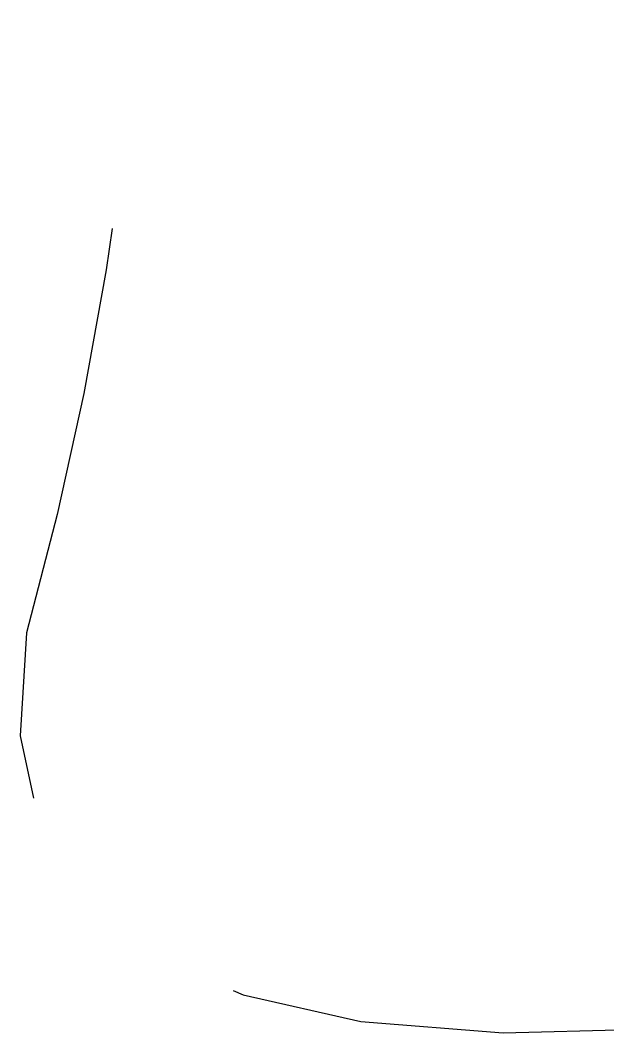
# Model space of a CAD drawing. Extents: x 318135 to 320565, y 5636722 to 5638970.
# Drawn here: x 319486.5 to 319518.7, y 5638092.2 to 5638147.5 of the extents above; entities that cross this region are included whole.
import ezdxf

# ---------------------------------------------------------------- set-up
doc = ezdxf.new("R2010")
doc.units = 0
doc.header["$LTSCALE"] = 5
doc.linetypes.add('DASHED2', pattern=[9.525, 6.35, -3.175])
doc.layers.add('Contour_Line_Intermediate-200', color=8, linetype='DASHED2')

msp = doc.modelspace()

# ---------------------------------------------------------------- linework, layer by layer
at = {"layer": 'Contour_Line_Intermediate-200', "flags": 128}
msp.add_lwpolyline([(319564.498, 5638182.252), (319562.456, 5638188.847), (319559.7, 5638194.498), (319556.23, 5638199.204), (319552.046, 5638202.964), (319547.149, 5638205.78), (319541.538, 5638207.651), (319535.213, 5638208.576), (319528.175, 5638208.557), (319520.422, 5638207.593), (319513.657, 5638205.795), (319507.88, 5638203.164), (319503.089, 5638199.699), (319499.286, 5638195.401), (319496.47, 5638190.27), (319494.641, 5638184.305), (319493.799, 5638177.506), (319493.945, 5638169.874), (319493.861, 5638162.387), (319493.549, 5638155.046), (319493.008, 5638147.85), (319492.237, 5638140.798), (319491.238, 5638133.893), (319490.01, 5638127.132), (319488.552, 5638120.516), (319486.866, 5638114.046), (319486.532, 5638108.412), (319487.551, 5638103.615), (319489.922, 5638099.654), (319493.646, 5638096.53), (319498.722, 5638094.242), (319505.151, 5638092.791), (319512.933, 5638092.176), (319522.067, 5638092.398), (319530.946, 5638093.317), (319539.571, 5638094.933), (319547.941, 5638097.245), (319556.056, 5638100.254), (319563.916, 5638103.961), (319571.521, 5638108.364), (319578.872, 5638113.463), (319585.968, 5638119.26), (319591.565, 5638124.639), (319595.664, 5638129.6), (319598.263, 5638134.142), (319599.364, 5638138.267), (319598.966, 5638141.973), (319597.069, 5638145.261), (319593.673, 5638148.132), (319588.778, 5638150.584), (319584.24, 5638153.554), (319580.058, 5638157.042), (319576.233, 5638161.048), (319572.765, 5638165.572), (319569.653, 5638170.614), (319566.897, 5638176.174), (319564.498, 5638182.252)], dxfattribs=at)

doc.saveas('drawing.dxf')
